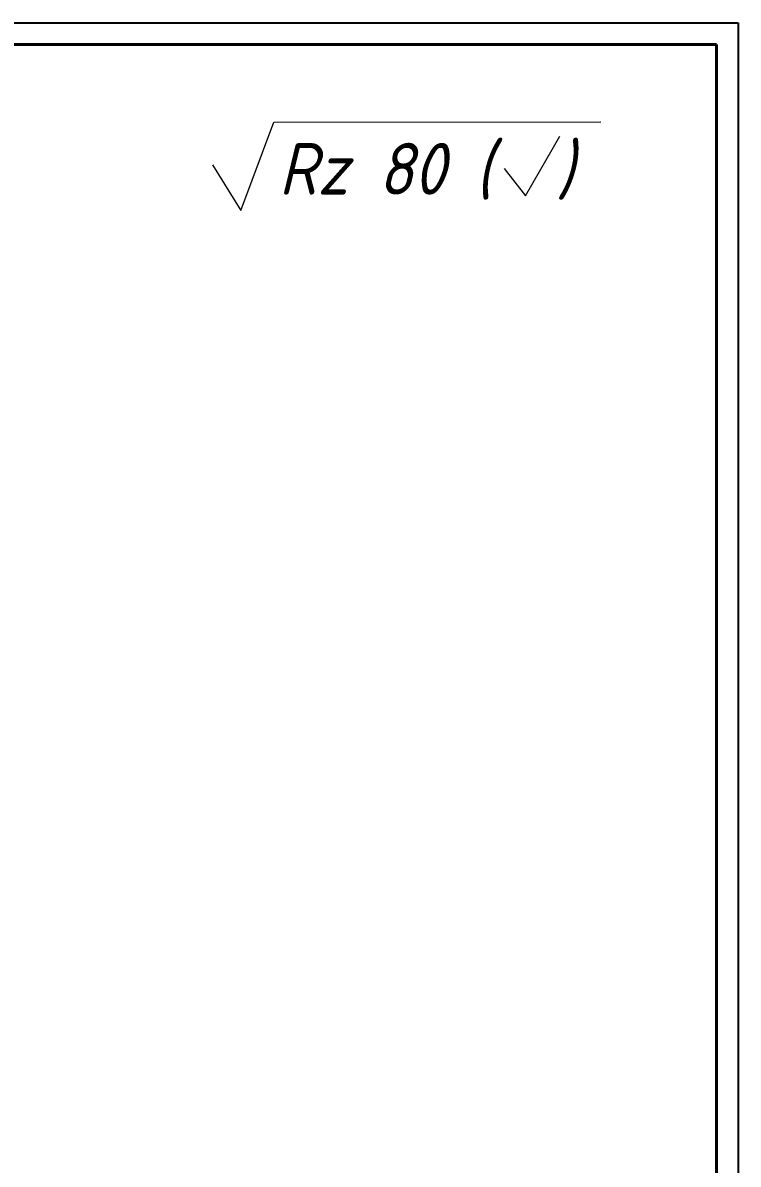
# Model space of a CAD drawing. Extents: x 1752 to 2593, y 74 to 668.
# Drawn here: x 2426.5 to 2592.5, y 402.6 to 667.6 of the extents above; entities that cross this region are included whole.
import ezdxf

# ---------------------------------------------------------------- set-up
doc = ezdxf.new("R2010")
doc.units = 0
doc.header["$MEASUREMENT"] = 0
doc.layers.get('0').update_dxf_attribs({"linetype": 'CONTINUOUS'})
doc.layers.add('KONTUR', color=7, linetype='CONTINUOUS')
doc.layers.add('Основная', color=7, linetype='CONTINUOUS', lineweight=40)
doc.styles.add('MtXpl_ISOCPEUR', font='')
doc.styles.get('MtXpl_ISOCPEUR').set_extended_font_data('ISOCPEUR', italic=True, bold=True)

msp = doc.modelspace()

# ---------------------------------------------------------------- linework, layer by layer
at = {"lineweight": 9}
for p, q in [((2477.112, 624.035), (2484.76, 644.528)), ((2484.76, 644.528), (2560.695, 644.574)), ((2543.177, 627.383), (2551.174, 641.222)), ((2470.579, 634.611), (2477.112, 624.035)), ((2538.241, 633.722), (2543.177, 627.383))]:
    msp.add_line(p, q, dxfattribs=at)
at = {"layer": 'KONTUR'}
for p, q in [((1751.538, 667.57), (2592.538, 667.57)), ((2592.538, 667.57), (2592.538, 73.57))]:
    msp.add_line(p, q, dxfattribs=at)
at = {"layer": 'Основная'}
for p, q in [((2587.538, 662.57), (1771.538, 662.57)), ((2587.538, 78.57), (2587.538, 662.57))]:
    msp.add_line(p, q, dxfattribs=at)

# ---------------------------------------------------------------- texts
at = {"lineweight": 9, "style": 'MtXpl_ISOCPEUR', "width": 0.9}
for s, p in [('Rz 80 (', (2485.885, 627.685)), (')', (2550.388, 627.685))]:
    msp.add_text(s, height=12, dxfattribs=at).set_placement(p)

doc.saveas('drawing.dxf')
